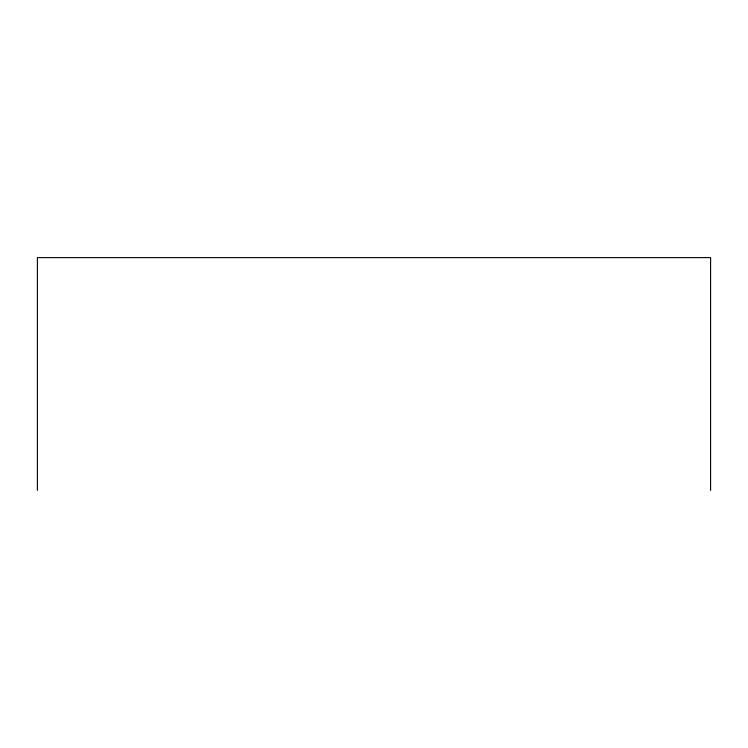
<?xml version="1.0" encoding="UTF-8"?>
<svg xmlns="http://www.w3.org/2000/svg" width="748" height="748" viewBox="0 0 748 748"><rect width="100%" height="100%" fill="white"/><g stroke="black" fill="none" stroke-linecap="round" stroke-linejoin="round"><path stroke-width="1.12" d="M710.6 490.389L710.6 257.611L37.4 257.611L37.4 490.389"/></g></svg>
